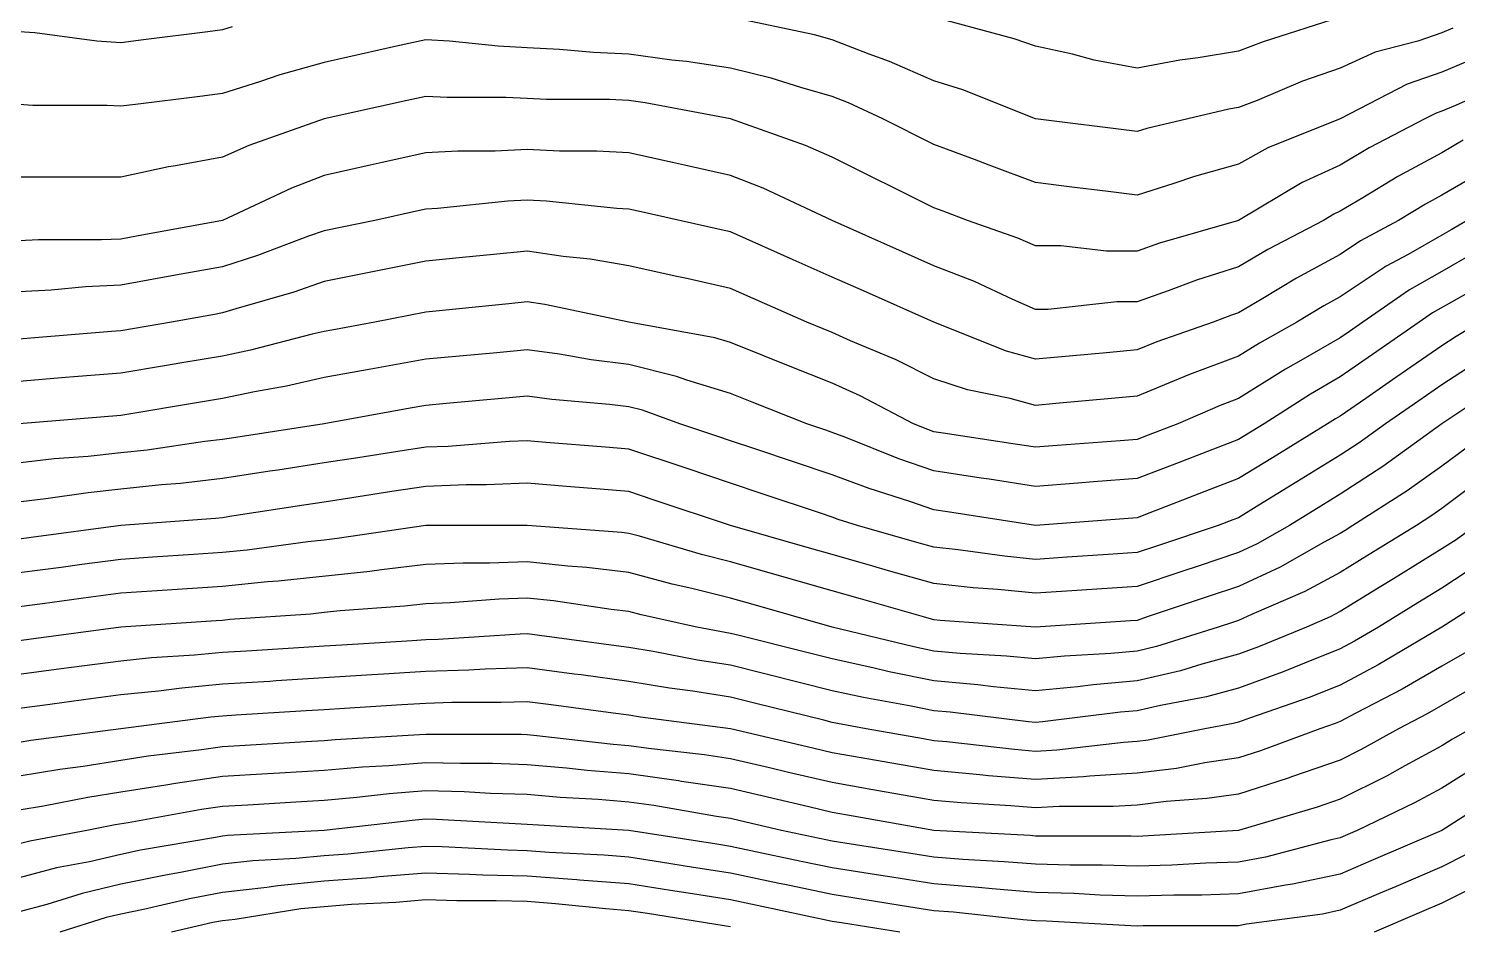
# Model space of a CAD drawing. Header units: inches. Extents: x 794995 to 811195, y 2485918 to 2508058.
# Drawn here: x 806457.9 to 806879.7, y 2499840 to 2500105 of the extents above; entities that cross this region are included whole.
import ezdxf

# ---------------------------------------------------------------- set-up
doc = ezdxf.new("R2010")
doc.units = ezdxf.units.IN
doc.header["$MEASUREMENT"] = 0
doc.layers.add('contour', color=7, linetype='Continuous')

msp = doc.modelspace()

# ---------------------------------------------------------------- linework, layer by layer
at = {"layer": 'contour'}
for points in [[(806518.02, 2500105.5), (806515.16, 2500104.61), (806510.87, 2500104.08), (806491.83, 2500101.69), (806485.16, 2500100.86), (806478.1, 2500101.3), (806459.77, 2500103.75), (806455.16, 2500104.08), (806451.41, 2500104.61), (806425.16, 2500108.36)], [(806878.4, 2500105.12), (806875.16, 2500103.75), (806868.1, 2500101.3), (806855.5, 2500098.02), (806845.16, 2500093.36), (806834.05, 2500089.47), (806820.61, 2500083.82), (806815.16, 2500081.69), (806812.3, 2500081.22), (806800.16, 2500078.36), (806788.02, 2500075.5), (806785.16, 2500074.61), (806755.16, 2500078.36), (806733.73, 2500086.93), (806725.16, 2500089.61), (806712.12, 2500095.32), (806706.07, 2500097.45), (806695.16, 2500101.69), (806689.94, 2500103.14), (806665.16, 2500108.36)], [(806845.16, 2500108.36), (806822.36, 2500101.16), (806815.16, 2500098.36), (806803.16, 2500096.36), (806797.79, 2500095.73), (806785.16, 2500093.36), (806772.53, 2500095.73), (806766.07, 2500097.45), (806755.16, 2500099.79), (806748.84, 2500102.05), (806725.16, 2500108.36)], [(806886.51, 2500097.01), (806875.16, 2500092.21), (806864.87, 2500088.65), (806845.16, 2500078.36), (806823.73, 2500069.79), (806815.16, 2500065.03), (806802.12, 2500061.4), (806796.07, 2500059.27), (806785.16, 2500055.86), (806776.59, 2500056.93), (806765.16, 2500058.36), (806755.16, 2500059.61), (806741.52, 2500064.72), (806737.16, 2500066.36), (806725.16, 2500070.86), (806710.16, 2500078.36), (806699.96, 2500083.16), (806695.16, 2500085.03), (806685.93, 2500087.59), (806677.16, 2500090.36), (806665.16, 2500093.36), (806652.12, 2500095.32), (806647.79, 2500095.73), (806635.16, 2500097.45), (806624.72, 2500097.93), (806614.63, 2500098.89), (806605.16, 2500099.36), (806596.59, 2500099.79), (806582.22, 2500101.3), (806575.16, 2500101.69), (806566.59, 2500099.79), (806556.07, 2500097.45), (806545.16, 2500095.03), (806532.12, 2500091.4), (806526.07, 2500089.27), (806515.16, 2500085.86), (806508.49, 2500085.03), (806489.45, 2500082.65), (806485.16, 2500082.11), (806481.16, 2500082.36), (806459.16, 2500082.36), (806455.16, 2500082.65)], [(806894.39, 2500089.13), (806879.16, 2500082.36), (806875.16, 2500080.67), (806873.45, 2500080.08), (806870.16, 2500078.36), (806853.73, 2500069.79), (806845.16, 2500064.72), (806833.91, 2500059.61), (806815.16, 2500048.36), (806791.83, 2500041.69), (806785.16, 2500039.36), (806776.16, 2500039.36), (806762.66, 2500040.86), (806755.16, 2500040.86), (806749.94, 2500043.14), (806735.16, 2500048.36), (806727.89, 2500051.09), (806725.16, 2500052.11), (806695.16, 2500067.11), (806687.33, 2500070.54), (806665.16, 2500078.36), (806639.96, 2500083.16), (806635.16, 2500083.82), (806629.44, 2500084.08), (806610.87, 2500084.08), (806605.16, 2500084.36), (806598.84, 2500084.68), (806581.47, 2500084.68), (806575.16, 2500085.03), (806569.7, 2500083.82), (806545.16, 2500078.36), (806522.98, 2500070.54), (806515.16, 2500067.11), (806501.31, 2500064.51), (806499.28, 2500064.24), (806485.16, 2500061.22), (806455.16, 2500061.22)], [(806881.47, 2500072.05), (806875.16, 2500068.36), (806862.19, 2500061.33), (806851.83, 2500055.03), (806845.16, 2500051.09), (806843.28, 2500050.24), (806840.16, 2500048.36), (806823.73, 2500039.79), (806815.16, 2500034.72), (806802.74, 2500030.77), (806794.39, 2500027.59), (806785.16, 2500024.36), (806779.16, 2500024.36), (806758.91, 2500022.11), (806755.16, 2500022.11), (806748.49, 2500025.03), (806737.16, 2500030.36), (806725.16, 2500035.03), (806715.93, 2500039.13), (806695.16, 2500048.36), (806674.76, 2500057.96), (806665.16, 2500061.7), (806651.52, 2500064.72), (806648.02, 2500065.5), (806635.16, 2500068.36), (806625.69, 2500068.89), (806614.63, 2500068.89), (806605.16, 2500069.36), (806595.69, 2500068.89), (806584.63, 2500068.89), (806575.16, 2500068.36), (806562.3, 2500065.5), (806558.79, 2500064.72), (806545.16, 2500061.7), (806535.56, 2500057.96), (806515.16, 2500048.36), (806489.77, 2500043.75), (806485.16, 2500042.91), (806479.44, 2500042.65), (806460.87, 2500042.65), (806455.16, 2500042.36)], [(806889.37, 2500064.15), (806875.16, 2500055.86), (806870.29, 2500053.23), (806862.3, 2500048.36), (806851.16, 2500042.36), (806845.16, 2500038.36), (806832.19, 2500031.33), (806821.83, 2500025.03), (806815.16, 2500021.09), (806813.09, 2500020.43), (806807.66, 2500018.36), (806790.97, 2500012.56), (806785.16, 2500010.18), (806776.16, 2500009.36), (806765.16, 2500008.36), (806755.16, 2500007.45), (806746.59, 2500009.79), (806725.16, 2500018.36), (806704.39, 2500027.59), (806695.16, 2500031.7), (806683.62, 2500036.82), (806665.16, 2500045.03), (806662.43, 2500045.63), (806637.89, 2500051.09), (806635.16, 2500051.69), (806631.63, 2500051.89), (806610.87, 2500054.08), (806605.16, 2500054.36), (806599.44, 2500054.08), (806578.69, 2500051.89), (806575.16, 2500051.69), (806572.43, 2500051.09), (806560.16, 2500048.36), (806545.16, 2500045.36), (806540.54, 2500043.75), (806525.5, 2500038.02), (806515.16, 2500034.72), (806501.31, 2500032.21), (806485.16, 2500029.27), (806474.72, 2500028.8), (806464.63, 2500027.84), (806455.16, 2500027.36)], [(806882.66, 2500048.36), (806877.89, 2500045.63), (806875.16, 2500044.08), (806865.16, 2500038.36), (806858.66, 2500034.86), (806845.16, 2500025.86), (806840.29, 2500023.23), (806832.3, 2500018.36), (806821.31, 2500012.21), (806815.16, 2500008.36), (806800.61, 2500002.91), (806799.01, 2500002.21), (806785.16, 2499996.54), (806777.66, 2499995.86), (806761.16, 2499994.36), (806755.16, 2499993.82), (806747.66, 2499995.86), (806735.16, 2499998.36), (806725.16, 2500001.7), (806714.05, 2500007.25), (806700.61, 2500012.91), (806695.16, 2500015.36), (806687.66, 2500018.36), (806665.16, 2500028.36), (806652.3, 2500031.22), (806648.79, 2500032), (806635.16, 2500035.03), (806623.73, 2500036.93), (806615.75, 2500037.77), (806605.16, 2500039.36), (806595.16, 2500038.36), (806586.07, 2500037.45), (806575.16, 2500036.36), (806545.16, 2500030.36), (806536.27, 2500027.25), (806519.16, 2500022.36), (806515.16, 2500021.09), (806512.85, 2500020.67), (806500.16, 2500018.36), (806485.16, 2500015.86), (806482.43, 2500015.63), (806459.77, 2500013.75), (806455.16, 2500013.36)], [(806884.7, 2500038.82), (806875.16, 2500033.36), (806865.61, 2500027.91), (806851.83, 2500018.36), (806847.89, 2500015.63), (806845.16, 2500013.75), (806834.25, 2500007.45), (806829.01, 2500004.51), (806815.16, 2499995.86), (806809.7, 2499993.82), (806797.16, 2499988.36), (806788.49, 2499985.03), (806785.16, 2499983.75), (806780.16, 2499983.36), (806761.59, 2499981.93), (806755.16, 2499981.44), (806749.16, 2499982.36), (806727.89, 2499985.63), (806725.16, 2499986.05), (806723.45, 2499986.65), (806719.16, 2499988.36), (806703.44, 2499996.64), (806695.16, 2500000.36), (806682.3, 2500005.5), (806675.16, 2500008.36), (806665.16, 2500012.36), (806660.54, 2500013.75), (806635.16, 2500018.36), (806610.38, 2500023.58), (806605.16, 2500024.36), (806599.7, 2500023.82), (806575.16, 2500021.36), (806560.16, 2500018.36), (806547.47, 2500016.05), (806545.16, 2500015.63), (806541.63, 2500014.83), (806523.44, 2500010.09), (806515.16, 2500008.36), (806503.16, 2500006.36), (806498.02, 2500005.5), (806485.16, 2500003.36), (806471.31, 2500002.21), (806468.79, 2500002), (806455.16, 2500000.86)], [(806885.16, 2500028.36), (806872.43, 2500021.09), (806868.49, 2500018.36), (806854.7, 2500008.82), (806845.16, 2500002.21), (806836.38, 2499997.14), (806822.66, 2499988.36), (806815.16, 2499983.75), (806796.83, 2499976.69), (806785.16, 2499972.21), (806772.3, 2499971.22), (806767.66, 2499970.86), (806755.16, 2499969.9), (806741.52, 2499972), (806739.16, 2499972.36), (806725.16, 2499974.51), (806714.87, 2499978.08), (806699.16, 2499984.36), (806695.16, 2499985.86), (806693.28, 2499986.49), (806687.66, 2499988.36), (806671.59, 2499994.79), (806665.16, 2499997.36), (806652.3, 2500001.22), (806649.16, 2500002.36), (806635.16, 2500005.86), (806624.05, 2500007.25), (806614.63, 2500008.89), (806605.16, 2500010.18), (806596.16, 2500009.36), (806585.16, 2500008.36), (806575.16, 2500007.45), (806559.01, 2500004.51), (806545.16, 2500002), (806534.05, 2499999.47), (806524.63, 2499997.84), (806515.16, 2499995.86), (806508.73, 2499994.79), (806485.16, 2499990.86), (806455.16, 2499988.36)], [(806886.41, 2500018.36), (806879.34, 2500014.18), (806875.16, 2500011.44), (806861.52, 2500002), (806852.66, 2499995.86), (806845.16, 2499990.67), (806843.7, 2499989.82), (806841.41, 2499988.36), (806825.16, 2499978.36), (806815.16, 2499972.21), (806805.16, 2499968.36), (806788.91, 2499962.11), (806785.16, 2499960.67), (806755.16, 2499958.36), (806729.16, 2499962.36), (806725.16, 2499962.98), (806718.1, 2499965.42), (806706.07, 2499969.27), (806695.16, 2499973.36), (806672.66, 2499980.86), (806665.16, 2499983.36), (806661.41, 2499984.61), (806650.16, 2499988.36), (806639.16, 2499992.36), (806635.16, 2499993.36), (806629.44, 2499994.08), (806612.36, 2499995.56), (806605.16, 2499996.54), (806597.66, 2499995.86), (806581.16, 2499994.36), (806575.16, 2499993.82), (806570.54, 2499992.98), (806545.16, 2499988.36), (806519.16, 2499984.36), (806515.16, 2499983.75), (806509.94, 2499983.14), (806492.9, 2499980.62), (806485.16, 2499979.79), (806475.56, 2499978.76), (806465.5, 2499978.02), (806442.12, 2499975.32)], [(806886.32, 2500007.2), (806875.16, 2499999.9), (806868.34, 2499995.18), (806858.49, 2499988.36), (806850.74, 2499982.78), (806845.16, 2499979.13), (806832.3, 2499971.22), (806821.16, 2499964.36), (806815.16, 2499960.67), (806813.49, 2499960.03), (806809.16, 2499958.36), (806791.16, 2499952.36), (806785.16, 2499950.36), (806776.59, 2499949.79), (806764.53, 2499948.99), (806755.16, 2499948.36), (806746.07, 2499949.27), (806732.36, 2499951.16), (806725.16, 2499951.93), (806720.16, 2499953.36), (806702.66, 2499958.36), (806696.98, 2499960.18), (806695.16, 2499960.86), (806691.41, 2499962.11), (806674.53, 2499967.74), (806665.16, 2499970.86), (806652.03, 2499975.24), (806635.16, 2499980.86), (806628.24, 2499981.44), (806610.61, 2499982.91), (806605.16, 2499983.36), (806599.94, 2499983.14), (806581.83, 2499981.69), (806575.16, 2499981.44), (806566.98, 2499980.18), (806555.16, 2499978.36), (806545.16, 2499976.82), (806531.52, 2499974.72), (806529.16, 2499974.36), (806515.16, 2499972.21), (806502.74, 2499970.77), (806497.16, 2499970.36), (806485.16, 2499969.08), (806475.48, 2499968.04), (806462.98, 2499966.19), (806448.95, 2499964.57)], [(806893.16, 2500000.36), (806875.16, 2499988.36), (806857.72, 2499975.8), (806845.16, 2499967.59), (806839.44, 2499964.08), (806830.16, 2499958.36), (806820.61, 2499952.91), (806815.16, 2499950.36), (806803.16, 2499946.36), (806798.66, 2499944.86), (806785.16, 2499940.36), (806765.87, 2499939.08), (806755.16, 2499938.36), (806744.05, 2499939.47), (806736.77, 2499939.97), (806725.16, 2499941.22), (806711.83, 2499945.03), (806707.16, 2499946.36), (806695.16, 2499949.79), (806688.49, 2499951.69), (806665.16, 2499958.36), (806642.66, 2499965.86), (806635.16, 2499968.36), (806624.25, 2499969.27), (806616.7, 2499969.9), (806605.16, 2499970.86), (806593.16, 2499970.36), (806587.16, 2499970.36), (806575.16, 2499969.9), (806565.16, 2499968.36), (806553.34, 2499966.54), (806545.16, 2499965.28), (806539.16, 2499964.36), (806517.89, 2499961.09), (806515.16, 2499960.67), (806513.09, 2499960.43), (806485.16, 2499958.36), (806458.69, 2499954.83), (806455.16, 2499954.36)], [(806882.3, 2499981.22), (806875.16, 2499975.86), (806864.91, 2499968.61), (806848.91, 2499958.36), (806846.59, 2499956.93), (806845.16, 2499956.05), (806840.16, 2499953.36), (806827.43, 2499946.09), (806815.16, 2499940.36), (806806.16, 2499937.36), (806788.16, 2499931.36), (806785.16, 2499930.36), (806783.28, 2499930.24), (806755.16, 2499928.36), (806727.09, 2499930.3), (806725.16, 2499930.5), (806722.16, 2499931.36), (806703.49, 2499936.69), (806695.16, 2499939.08), (806665.16, 2499947.65), (806656.59, 2499949.79), (806638.32, 2499955.2), (806635.16, 2499956.05), (806633.09, 2499956.29), (806605.16, 2499958.36), (806575.16, 2499958.36), (806549.03, 2499954.49), (806545.16, 2499954.08), (806540.36, 2499953.56), (806522.43, 2499951.09), (806515.16, 2499950.36), (806506.59, 2499949.79), (806494.53, 2499948.99), (806485.16, 2499948.36), (806473.62, 2499946.82), (806467.51, 2499946.01), (806455.16, 2499944.36)], [(806889.44, 2499974.08), (806875.16, 2499963.36), (806872.23, 2499961.29), (806867.66, 2499958.36), (806853.73, 2499949.79), (806845.16, 2499944.51), (806834.66, 2499938.86), (806818.91, 2499932.11), (806815.16, 2499930.36), (806813.66, 2499929.86), (806809.16, 2499928.36), (806790.87, 2499922.65), (806785.16, 2499921.3), (806777.42, 2499920.62), (806763.73, 2499919.79), (806755.16, 2499918.99), (806746.59, 2499919.79), (806732.9, 2499920.62), (806725.16, 2499921.3), (806719.31, 2499922.51), (806695.16, 2499928.36), (806671.83, 2499935.03), (806665.16, 2499936.93), (806653.73, 2499939.79), (806647.89, 2499941.09), (806635.16, 2499944.51), (806622.74, 2499945.95), (806617.16, 2499946.36), (806605.16, 2499947.65), (806594.05, 2499947.25), (806586.27, 2499947.25), (806575.16, 2499946.82), (806562.12, 2499945.32), (806558.71, 2499944.81), (806531.61, 2499941.91), (806528.49, 2499941.7), (806515.16, 2499940.36), (806495.87, 2499939.08), (806485.16, 2499938.36), (806476.34, 2499937.19), (806462.08, 2499935.28), (806455.16, 2499934.36)], [(806885.16, 2499958.36), (806879.34, 2499954.18), (806875.16, 2499951.44), (806860.87, 2499942.65), (806857.16, 2499940.36), (806845.16, 2499932.98), (806842.16, 2499931.36), (806835.16, 2499928.36), (806821.01, 2499922.51), (806815.16, 2499920.36), (806804.25, 2499917.45), (806798.02, 2499915.5), (806785.16, 2499912.48), (806772.19, 2499911.33), (806767.57, 2499910.77), (806755.16, 2499909.61), (806742.74, 2499910.77), (806738.13, 2499911.33), (806725.16, 2499912.48), (806711.99, 2499915.19), (806707.16, 2499916.36), (806695.16, 2499918.99), (806687.66, 2499920.86), (806667.66, 2499925.86), (806665.16, 2499926.49), (806663.54, 2499926.74), (806655.16, 2499928.36), (806638.8, 2499932), (806635.16, 2499932.98), (806629.94, 2499933.58), (806612.9, 2499936.1), (806605.16, 2499936.93), (806596.88, 2499936.64), (806582.36, 2499935.56), (806575.16, 2499935.28), (806568.95, 2499934.57), (806549.96, 2499933.16), (806545.16, 2499932.65), (806541.29, 2499932.23), (806517.38, 2499930.58), (806515.16, 2499930.36), (806513.28, 2499930.24), (806485.16, 2499928.36), (806458.69, 2499924.83), (806455.16, 2499924.36)], [(806886.32, 2499947.2), (806875.16, 2499939.9), (806868.02, 2499935.5), (806856.41, 2499928.36), (806849.34, 2499924.18), (806845.16, 2499921.93), (806834.57, 2499917.77), (806828.33, 2499915.19), (806815.16, 2499910.36), (806805.69, 2499907.84), (806792.08, 2499905.28), (806785.16, 2499903.66), (806780.29, 2499903.23), (806757.23, 2499900.43), (806755.16, 2499900.24), (806753.09, 2499900.43), (806730.02, 2499903.23), (806725.16, 2499903.66), (806718.49, 2499905.03), (806704.39, 2499907.59), (806695.16, 2499909.61), (806665.16, 2499917.11), (806655.43, 2499918.63), (806642.36, 2499921.16), (806635.16, 2499922.36), (806629.87, 2499923.07), (806605.16, 2499926.36), (806603.09, 2499926.29), (806578.8, 2499924.72), (806575.16, 2499924.61), (806571.16, 2499924.36), (806550.45, 2499923.07), (806545.16, 2499922.74), (806539.16, 2499922.36), (806522.22, 2499921.3), (806515.16, 2499920.86), (806506.88, 2499920.09), (806494.25, 2499919.27), (806485.16, 2499918.36), (806473.62, 2499916.82), (806467.51, 2499916.01), (806441.04, 2499912.48)], [(806893.45, 2499940.07), (806875.16, 2499928.36), (806856.32, 2499917.2), (806845.16, 2499911.22), (806835.93, 2499907.59), (806818.32, 2499901.52), (806815.16, 2499900.36), (806813.58, 2499899.94), (806805.16, 2499898.36), (806788.49, 2499895.03), (806785.16, 2499894.61), (806781.16, 2499894.36), (806761.47, 2499892.05), (806755.16, 2499891.69), (806749, 2499892.21), (806729.03, 2499894.49), (806725.16, 2499894.83), (806722.16, 2499895.36), (806705.16, 2499898.36), (806696.7, 2499899.9), (806695.16, 2499900.24), (806692.66, 2499900.86), (806672.66, 2499905.86), (806665.16, 2499907.74), (806654.05, 2499909.47), (806647.16, 2499910.36), (806635.16, 2499912.36), (806621.04, 2499914.24), (806619.01, 2499914.51), (806605.16, 2499916.36), (806592.74, 2499915.95), (806587.89, 2499915.63), (806575.16, 2499915.24), (806561.16, 2499914.36), (806559.28, 2499914.24), (806531.04, 2499912.48), (806529.16, 2499912.36), (806515.16, 2499911.49), (806503.16, 2499910.36), (806496.27, 2499909.47), (806485.16, 2499908.36), (806476.34, 2499907.19), (806462.08, 2499905.28), (806455.16, 2499904.36)], [(806882.48, 2499921.04), (806875.16, 2499916.82), (806863.45, 2499910.07), (806849.77, 2499902.98), (806845.16, 2499900.5), (806843.62, 2499899.9), (806839.16, 2499898.36), (806821.64, 2499891.87), (806815.16, 2499889.79), (806805.16, 2499888.36), (806796.83, 2499886.69), (806785.16, 2499885.24), (806771.16, 2499884.36), (806769.37, 2499884.15), (806755.16, 2499883.36), (806741.31, 2499884.51), (806738.71, 2499884.81), (806725.16, 2499886.01), (806703.73, 2499889.79), (806695.16, 2499891.3), (806689.44, 2499892.65), (806665.16, 2499898.36), (806638.59, 2499901.79), (806635.16, 2499902.36), (806630.54, 2499902.98), (806612.22, 2499905.42), (806605.16, 2499906.36), (806597.42, 2499906.1), (806582.9, 2499906.1), (806575.16, 2499905.86), (806568.1, 2499905.42), (806551.16, 2499904.36), (806545.16, 2499903.99), (806539.87, 2499903.66), (806519.16, 2499902.36), (806515.16, 2499902.11), (806511.73, 2499901.79), (806485.16, 2499898.36), (806458.59, 2499894.93), (806455.16, 2499894.36)], [(806889.79, 2499913.73), (806870.77, 2499902.75), (806862.3, 2499898.36), (806851.31, 2499892.21), (806845.16, 2499889.13), (806831.04, 2499884.24), (806829.75, 2499883.77), (806815.16, 2499879.08), (806805.78, 2499877.74), (806793.73, 2499876.93), (806785.16, 2499875.86), (806778.1, 2499875.42), (806762.22, 2499875.42), (806755.16, 2499875.03), (806747.89, 2499875.63), (806733.27, 2499876.47), (806725.16, 2499877.19), (806714.45, 2499879.08), (806707.16, 2499880.36), (806695.16, 2499882.48), (806682.3, 2499885.5), (806676.7, 2499886.82), (806665.16, 2499889.54), (806657.47, 2499890.67), (806640.97, 2499892.56), (806635.16, 2499893.36), (806630.54, 2499893.75), (806607.09, 2499896.43), (806605.16, 2499896.6), (806603.45, 2499896.65), (806576.87, 2499896.65), (806575.16, 2499896.7), (806573.34, 2499896.54), (806548.4, 2499895.12), (806545.16, 2499894.83), (806541.41, 2499894.61), (806520.16, 2499893.36), (806515.16, 2499893.07), (806508.95, 2499892.15), (806493.27, 2499890.25), (806485.16, 2499888.99), (806474.05, 2499887.25), (806467.16, 2499886.36), (806455.16, 2499884.36)], [(806883.73, 2499898.36), (806878.24, 2499895.28), (806875.16, 2499893.36), (806864.25, 2499887.45), (806859.01, 2499884.51), (806845.16, 2499877.59), (806838.3, 2499875.22), (806815.16, 2499868.36), (806786.87, 2499866.65), (806785.16, 2499866.6), (806783.45, 2499866.65), (806756.87, 2499866.65), (806755.16, 2499866.7), (806753.62, 2499866.82), (806725.16, 2499868.36), (806699.66, 2499872.86), (806695.16, 2499873.66), (806688.24, 2499875.28), (806665.16, 2499880.71), (806650.68, 2499882.84), (806649.79, 2499883), (806635.16, 2499885.03), (806622.85, 2499886.05), (806616.77, 2499886.75), (806605.16, 2499887.77), (806594.87, 2499888.08), (806585.44, 2499888.08), (806575.16, 2499888.36), (806564.25, 2499887.45), (806556.51, 2499887.01), (806545.16, 2499886.01), (806532.03, 2499885.24), (806528.49, 2499885.03), (806515.16, 2499884.24), (806501.31, 2499882.21), (806498.49, 2499881.7), (806485.16, 2499879.61), (806475.43, 2499878.09), (806462.36, 2499875.56), (806455.16, 2499874.36)], [(806885.93, 2499887.59), (806875.16, 2499880.86), (806867.05, 2499876.47), (806850.16, 2499868.36), (806846.66, 2499866.86), (806845.16, 2499866.22), (806842.43, 2499865.63), (806823.05, 2499860.47), (806815.16, 2499858.99), (806805.48, 2499858.68), (806795.44, 2499858.08), (806785.16, 2499857.77), (806774.87, 2499858.08), (806765.44, 2499858.08), (806755.16, 2499858.36), (806745.93, 2499859.13), (806733.73, 2499859.79), (806725.16, 2499860.47), (806718.34, 2499861.54), (806698.91, 2499864.61), (806695.16, 2499865.2), (806680.16, 2499868.36), (806668.02, 2499871.22), (806665.16, 2499871.89), (806661.02, 2499872.5), (806642.48, 2499875.68), (806635.16, 2499876.69), (806626.07, 2499877.45), (806614.89, 2499878.09), (806605.16, 2499878.95), (806594.25, 2499879.27), (806586.51, 2499879.71), (806575.16, 2499880.03), (806564.39, 2499879.13), (806554.84, 2499878.04), (806545.16, 2499877.19), (806536.83, 2499876.69), (806522.66, 2499875.86), (806515.16, 2499875.42), (806509, 2499874.52), (806487.38, 2499870.58), (806483.54, 2499869.98), (806475.16, 2499868.36), (806458.32, 2499865.2), (806455.16, 2499864.36)], [(806893.45, 2499880.07), (806875.16, 2499868.36), (806854.16, 2499859.36), (806845.16, 2499855.5), (806831.04, 2499852.48), (806829.01, 2499852.21), (806815.16, 2499849.61), (806804.25, 2499849.27), (806796.07, 2499849.27), (806785.16, 2499848.95), (806774.25, 2499849.27), (806766.51, 2499849.71), (806755.16, 2499850.03), (806742.43, 2499851.09), (806738.33, 2499851.53), (806725.16, 2499852.57), (806711.52, 2499854.72), (806708.28, 2499855.24), (806695.16, 2499857.31), (806686.03, 2499859.23), (806671.16, 2499862.36), (806665.16, 2499863.62), (806661.07, 2499864.27), (806635.16, 2499868.36), (806606.78, 2499869.98), (806605.16, 2499870.13), (806603.34, 2499870.18), (806578.4, 2499871.6), (806575.16, 2499871.69), (806572.08, 2499871.44), (806545.16, 2499868.36), (806516.66, 2499866.86), (806515.16, 2499866.7), (806513.09, 2499866.29), (806491.01, 2499862.51), (806485.16, 2499861.3), (806475.93, 2499859.13), (806466.21, 2499857.31), (806455.16, 2499854.36)], [(806882.3, 2499861.22), (806875.16, 2499857.65), (806861.66, 2499851.86), (806856.41, 2499849.61), (806845.16, 2499844.79), (806839.87, 2499843.66), (806817.47, 2499840.67), (806815.16, 2499840.24), (806813.34, 2499840.18), (806786.98, 2499840.18), (806785.16, 2499840.13), (806783.34, 2499840.18), (806758.4, 2499841.6), (806755.16, 2499841.69), (806751.52, 2499842), (806731.01, 2499844.22), (806725.16, 2499844.68), (806717.66, 2499845.86), (806695.16, 2499849.41), (806681.16, 2499852.36), (806679.51, 2499852.71), (806665.16, 2499855.73), (806654.25, 2499857.45), (806644.53, 2499858.99), (806635.16, 2499860.47), (806627.84, 2499861.04), (806611.64, 2499861.87), (806605.16, 2499862.36), (806599.31, 2499862.51), (806580.02, 2499863.5), (806575.16, 2499863.62), (806570.02, 2499863.22), (806552.14, 2499861.38), (806545.16, 2499860.86), (806536.83, 2499860.03), (806524.16, 2499859.36), (806515.16, 2499858.36), (806502.74, 2499855.95), (806498.33, 2499855.19), (806485.16, 2499852.48), (806473.73, 2499849.79), (806463.34, 2499846.54), (806455.16, 2499844.36)], [(806715.16, 2499838.36), (806697.89, 2499841.09), (806695.16, 2499841.52), (806672.98, 2499846.19), (806665.16, 2499847.84), (806653.91, 2499849.61), (806647.43, 2499850.63), (806635.16, 2499852.57), (806620.53, 2499853.73), (806619.75, 2499853.77), (806605.16, 2499854.86), (806591.99, 2499855.19), (806588.13, 2499855.39), (806575.16, 2499855.73), (806561.44, 2499854.65), (806559.11, 2499854.41), (806545.16, 2499853.36), (806531.52, 2499852), (806528.28, 2499851.49), (806515.16, 2499850.03), (806505.39, 2499848.13), (806491.83, 2499845.03), (806485.16, 2499843.66), (806480.87, 2499842.65), (806467.16, 2499838.36)], [(806889.44, 2499854.08), (806875.16, 2499846.93), (806869.16, 2499844.36), (806855.16, 2499838.36)], [(806665.16, 2499839.94), (806663.28, 2499840.24), (806640.61, 2499843.82), (806635.16, 2499844.68), (806628.3, 2499845.22), (806613.53, 2499846.73), (806605.16, 2499847.36), (806595.93, 2499847.59), (806584.39, 2499847.59), (806575.16, 2499847.84), (806566.38, 2499847.14), (806553.27, 2499846.47), (806545.16, 2499845.86), (806538.34, 2499845.18), (806518.91, 2499842.11), (806515.16, 2499841.69), (806512.37, 2499841.15), (806500.16, 2499838.36)]]:
    msp.add_lwpolyline(points, dxfattribs=at)

doc.saveas('drawing.dxf')
